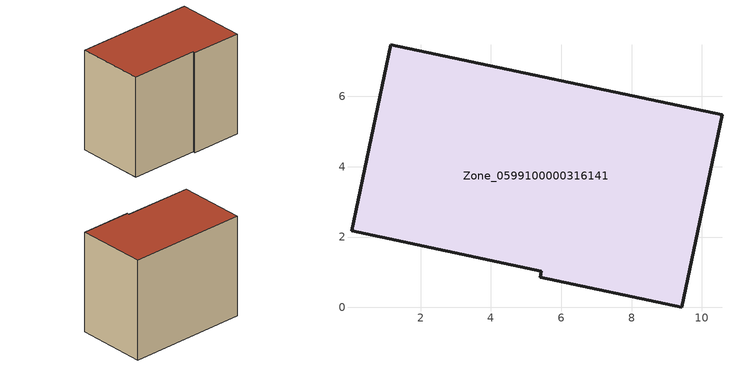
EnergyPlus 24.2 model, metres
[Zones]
Zone_0599100000316141
 floor ground (C_G): 5.43,1.03 0.04,2.17 1.15,7.47 10.57,5.47 9.42,0 5.4,0.85 z0
 wall outside (C_F): 9.42,0 10.57,5.47 1.15,7.47 0.04,2.17 5.43,1.03 5.4,0.85 9.42,0 z0:8.11
 roof outside (C_R): 0.04,2.17 5.43,1.03 5.4,0.85 9.42,0 10.57,5.47 1.15,7.47 z8.11
[BUILDING]
Pand.0599100000316141: North Axis=0; Terrain=City; Loads Convergence Tolerance Value=0.04; Temperature Convergence Tolerance Value=0.4; Solar Distribution=FullExterior; Maximum Number of Warmup Days=25; Minimum Number of Warmup Days=1
[Site:Location]
Rotterdam.The.Hague.AP_ZH_NLD Design_Conditions: Latitude=51.96; Longitude=4.45; Time Zone=1; Elevation=-4.5
[SITE:GROUNDTEMPERATURE:BUILDINGSURFACE]
18, 18, 18, 18, 18, 18, 18, 18, 18, 18, 18, 18
[MATERIAL] Thermal Absorptance=0.9; Solar Absorptance=0.7; Visible Absorptance=0.7
Name | Roughness | Thickness | Conductivity | Density | Specific Heat
G.TC.1992-2005 | MediumSmooth | 0.15 | 0.06 | 540 | 1210
F.TC.1992-2005 | Rough | 0.3 | 0.12 | 1920 | 840
R.TC.1992-2005 | MediumRough | 0.2 | 0.08 | 1500 | 1000
[CONSTRUCTION]
C_G: G.TC.1992-2005
C_F: F.TC.1992-2005
C_R: R.TC.1992-2005
[ZONE]
Zone_0599100000316141: Type=1; Multiplier=1; Ceiling Height=Autocalculate; Volume=Autocalculate; Floor Area=autocalculate; Part of Total Floor Area=Yes
[ZONEINFILTRATION:DESIGNFLOWRATE]
Infil_Zone_0599100000316141: Zone or ZoneList or Space or SpaceList=Zone_0599100000316141; Schedule=AlwaysOn; Design Flow Rate Calculation Method=Flow/Area; Flow Rate per Floor Area=0.0015; Constant Term Coefficient=1; Temperature Term Coefficient=0; Velocity Term Coefficient=0; Velocity Squared Term Coefficient=0
[HVACTEMPLATE:ZONE:IDEALLOADSAIRSYSTEM]
Zone_0599100000316141: Maximum Heating Supply Air Temperature=50; Minimum Cooling Supply Air Temperature=13; Maximum Heating Supply Air Humidity Ratio=0.0156; Minimum Cooling Supply Air Humidity Ratio=0.0077; Heating Limit=NoLimit; Cooling Limit=NoLimit; Dehumidification Control Type=ConstantSensibleHeatRatio; Cooling Sensible Heat Ratio=0.7; Dehumidification Setpoint=60; Humidification Control Type=None; Humidification Setpoint=30; Outdoor Air Method=None; Outdoor Air Flow Rate per Person=0.00944; Outdoor Air Flow Rate per Zone Floor Area=0; Outdoor Air Flow Rate per Zone=0; Demand Controlled Ventilation Type=None; Outdoor Air Economizer Type=NoEconomizer; Heat Recovery Type=None; Sensible Heat Recovery Effectiveness=0.7; Latent Heat Recovery Effectiveness=0.65
[ZONECONTROL:THERMOSTAT]
ThermostatControl_Zone_0599100000316141: Zone or ZoneList=Zone_0599100000316141; Control Type Schedule=DualSetpointControlType; Control 1=Thermostat_Zone_0599100000316141; Temperature Difference Between Cutout And Setpoint=0
[THERMOSTATSETPOINT:DUALSETPOINT]
Thermostat_Zone_0599100000316141: Heating Setpoint Temperature Schedule=HeatingSetpoint_Zone_0599100000316141; Cooling Setpoint Temperature Schedule=CoolingSetpoint_Zone_0599100000316141
[SCHEDULE:COMPACT]
HeatingSetpoint_Zone_0599100000316141: Through: 12/31, For: AllDays, Until: 24:00, 21
CoolingSetpoint_Zone_0599100000316141: Through: 12/31, For: AllDays, Until: 24:00, 24
DualSetpointControlType: Through: 12/31, For: AllDays, Until: 24:00, 4
AlwaysOn: Through: 12/31, For: AllDays, Until: 24:00, 1
